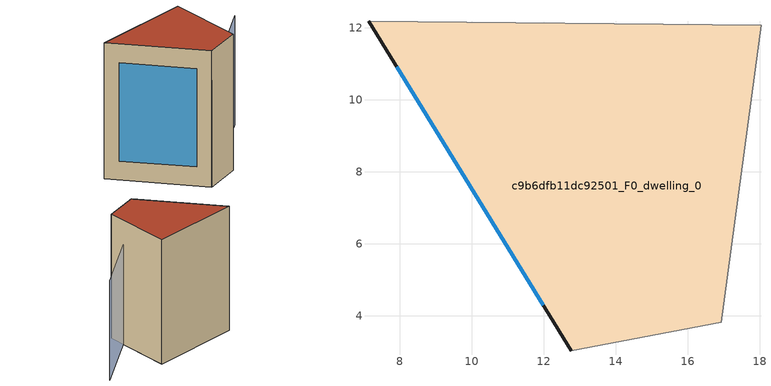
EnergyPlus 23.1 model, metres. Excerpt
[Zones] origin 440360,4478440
c9b6dfb11dc92501_F0_dwelling_0
 floor ground (EU_floor_Construction): 18.04,12.07 16.93,3.82 12.76,3.02 7.13,12.19 z0
 wall outside (EU_wall_Construction): 7.13,12.19 12.76,3.02 z0:15
 wall adiabatic (EU_wall_Construction): 12.76,3.02 16.93,3.82 18.04,12.07 7.13,12.19 z0:15
 window (EU_Window_Construction): 7.91,10.92 11.98,4.29 z2.08:12.92
 roof outside (EU_roof_Construction): 16.93,3.82 18.04,12.07 7.13,12.19 12.76,3.02 z15
shading: 12.76,3.02 24.66,10.37 z0:12
[Building]
EU S2 Campaign: North Axis=0; Terrain=City; Solar Distribution=FullExterior
[Site:Location]
Madrid: Latitude=40.5; Longitude=-3.5; Time Zone=1; Elevation=609
[SizingPeriod:WeatherFileDays]
AnnualSizingPeriod: Begin Month=1; Begin Day of Month=1; End Month=12; End Day of Month=31; Day of Week for Start Day=Monday; Use Weather File Daylight Saving Period=No; Use Weather File Rain and Snow Indicators=No
[MATERIAL]
EU_InternalMass_Material: Roughness=MediumRough; Thickness=0.1; Conductivity=1; Density=1800; Specific Heat=900; Thermal Absorptance=0.9; Solar Absorptance=0.7; Visible Absorptance=0.7
[MATERIAL:NOMASS] Roughness=MediumRough; Thermal Absorptance=0.9; Solar Absorptance=0.7; Visible Absorptance=0.7
Name | Thermal Resistance
EU_wall_NoMass | 1.60022
EU_roof_NoMass | 1.57597
EU_floor_NoMass | 0.470652
[WINDOWMATERIAL:SIMPLEGLAZINGSYSTEM]
EU_Window_SimpleGlazing: UFactor=3.28802; Solar Heat Gain Coefficient=0.85; Visible Transmittance=0.85
[CONSTRUCTION]
EU_wall_Construction: EU_wall_NoMass
EU_roof_Construction: EU_roof_NoMass
EU_floor_Construction: EU_floor_NoMass
EU_InternalMass_Construction: EU_InternalMass_Material
EU_Window_Construction: EU_Window_SimpleGlazing
[ZONE]
c9b6dfb11dc92501_F0_dwelling_0: Type=1; Multiplier=1; Ceiling Height=autocalculate; Volume=996.764; Floor Area=autocalculate; Part of Total Floor Area=Yes
[INTERNALMASS]
c9b6dfb11dc92501_F0_dwelling_0_EU_InternalMass: Construction=EU_InternalMass_Construction; Zone or ZoneList=c9b6dfb11dc92501_F0_dwelling_0; Surface Area=66.4508
[OTHEREQUIPMENT]
EU_Step8_InternalGain_c9b6dfb11dc92501_F0_dwelling_0_f000: Fuel Type=Electricity; Zone or ZoneList or Space or SpaceList=c9b6dfb11dc92501_F0_dwelling_0; Schedule=EU_Step8_GainSchedule_c9b6dfb11dc92501_F0_dwelling_0_f000; Design Level Calculation Method=Watts/Area; Power per Zone Floor Area=1; Fraction Latent=0; Fraction Radiant=0; Fraction Lost=0; Carbon Dioxide Generation Rate=0; EndUse Subcategory=EU_Step8_InternalGains
[ZONEVENTILATION:DESIGNFLOWRATE]
EU_ConstantAir_c9b6dfb11dc92501_F0_dwelling_0: Zone or ZoneList or Space or SpaceList=c9b6dfb11dc92501_F0_dwelling_0; Schedule=EU_AlwaysOn; Design Flow Rate Calculation Method=AirChanges/Hour; Air Changes per Hour=0.480704; Ventilation Type=Natural; Fan Pressure Rise=0; Fan Total Efficiency=1; Constant Term Coefficient=1; Temperature Term Coefficient=0; Velocity Term Coefficient=0; Velocity Squared Term Coefficient=0; Minimum Indoor Temperature=-100; Maximum Indoor Temperature=100; Delta Temperature=-100; Minimum Outdoor Temperature=-100; Maximum Outdoor Temperature=100; Maximum Wind Speed=40
[HVACTEMPLATE:THERMOSTAT]
EU_HeatOnly_c9b6dfb11dc92501_F0_dwelling_0: Constant Heating Setpoint=20; Constant Cooling Setpoint=50
[HVACTEMPLATE:ZONE:IDEALLOADSAIRSYSTEM]
c9b6dfb11dc92501_F0_dwelling_0: Template Thermostat=EU_HeatOnly_c9b6dfb11dc92501_F0_dwelling_0; System Availability Schedule=EU_AlwaysOn; Maximum Heating Supply Air Temperature=50; Minimum Cooling Supply Air Temperature=13; Maximum Heating Supply Air Humidity Ratio=0.0156; Minimum Cooling Supply Air Humidity Ratio=0.0077; Heating Limit=NoLimit; Cooling Limit=NoLimit; Heating Availability Schedule=EU_AlwaysOn; Cooling Availability Schedule=EU_CoolingOff; Dehumidification Control Type=ConstantSensibleHeatRatio; Cooling Sensible Heat Ratio=0.7; Dehumidification Setpoint=60; Humidification Control Type=None; Humidification Setpoint=30; Outdoor Air Method=None; Outdoor Air Flow Rate per Person=0.00944; Outdoor Air Flow Rate per Zone Floor Area=0; Outdoor Air Flow Rate per Zone=0; Demand Controlled Ventilation Type=None; Outdoor Air Economizer Type=NoEconomizer; Heat Recovery Type=None; Sensible Heat Recovery Effectiveness=0.7; Latent Heat Recovery Effectiveness=0.65
[SIZING:ZONE]
c9b6dfb11dc92501_F0_dwelling_0: Zone Cooling Design Supply Air Temperature Input Method=SupplyAirTemperature; Zone Cooling Design Supply Air Temperature=13; Zone Heating Design Supply Air Temperature Input Method=SupplyAirTemperature; Zone Heating Design Supply Air Temperature=50; Zone Cooling Design Supply Air Humidity Ratio=0.008; Zone Heating Design Supply Air Humidity Ratio=0.008; Cooling Design Air Flow Method=DesignDay; Cooling Design Air Flow Rate=0; Cooling Minimum Air Flow per Zone Floor Area=0.000762; Cooling Minimum Air Flow=0; Cooling Minimum Air Flow Fraction=0.2; Heating Design Air Flow Method=DesignDay; Heating Design Air Flow Rate=0; Heating Maximum Air Flow per Zone Floor Area=0.002032; Heating Maximum Air Flow=0.141576; Heating Maximum Air Flow Fraction=0.3; Account for Dedicated Outdoor Air System=No; Dedicated Outdoor Air System Control Strategy=NeutralSupplyAir; Dedicated Outdoor Air Low Setpoint Temperature for Design=autosize; Dedicated Outdoor Air High Setpoint Temperature for Design=autosize; Zone Load Sizing Method=Sensible Load Only No Latent Load; Zone Latent Cooling Design Supply Air Humidity Ratio Input Method=HumidityRatioDifference; Zone Cooling Design Supply Air Humidity Ratio Difference=0.005; Zone Latent Heating Design Supply Air Humidity Ratio Input Method=HumidityRatioDifference; Zone Humidification Design Supply Air Humidity Ratio Difference=0.005
[SCHEDULE:CONSTANT]
Name | Hourly Value
EU_AlwaysOn | 1
EU_CoolingOff | 0
[SCHEDULE:FILE]
EU_Step8_GainSchedule_c9b6dfb11dc92501_F0_dwelling_0_f000: File=../../schedules/c9b6dfb11dc92501/c9b6dfb11dc92501_F0_dwelling_0_f000_gain.csv; Column Number=1; Rows to Skip at Top=0; Number of Hours of Data=8760; Column Separator=Comma; Interpolate to Timestep=No; Minutes per Item=60; Adjust Schedule for Daylight Savings=Yes
